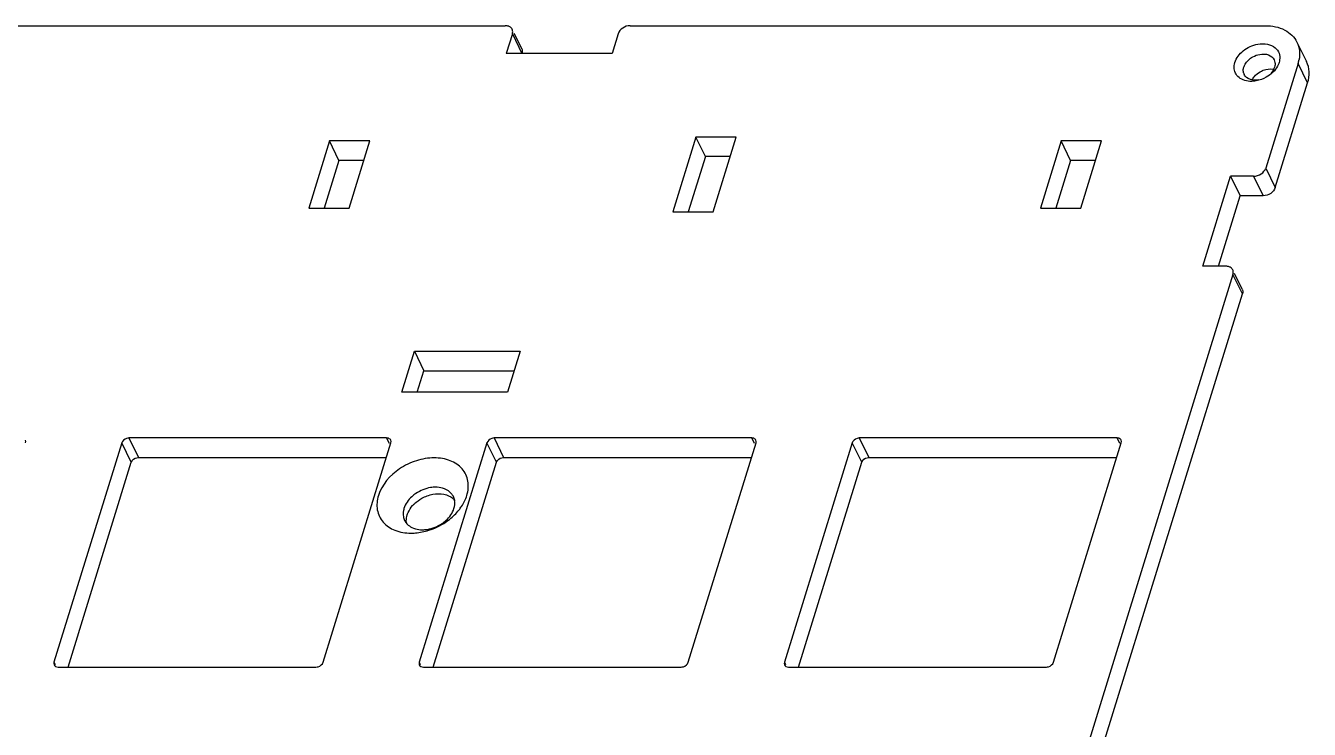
# Model space of a CAD drawing. Header units: millimetres. Extents: x 491 to 1718, y -1006 to -146.
# Drawn here: x 1485.4 to 1546.9, y -340.4 to -306.7 of the extents above; entities that cross this region are included whole.
import ezdxf

# ---------------------------------------------------------------- set-up
doc = ezdxf.new("R2010")
doc.units = ezdxf.units.MM
doc.layers.get('0').update_dxf_attribs({"lineweight": 30})

msp = doc.modelspace()

# ---------------------------------------------------------------- linework, layer by layer
at = {"color": 7, "linetype": 'Continuous'}
for p, q in [((1153.681, -306.677), (1508.336, -306.677)), ((1514.323, -306.677), (1544.764, -306.677)), ((1508.676, -307.069), (1508.385, -308.008)), ((1508.676, -307.069), (1509.133, -308.001)), ((1508.753, -307.03), (1509.122, -307.781)), ((1513.742, -307.069), (1513.451, -308.008)), ((1546.272, -307.465), (1546.73, -308.398)), ((1513.451, -308.008), (1508.385, -308.008)), ((1546.326, -308.479), (1544.776, -313.493)), ((1546.783, -309.411), (1546.326, -308.479)), ((1545.234, -314.426), (1546.783, -309.411)), ((1499.907, -312.195), (1498.915, -315.407)), ((1501.841, -312.195), (1499.907, -312.195)), ((1500.365, -313.128), (1499.907, -312.195)), ((1500.849, -315.407), (1501.841, -312.195)), ((1517.464, -312.012), (1516.358, -315.591)), ((1519.398, -312.012), (1517.464, -312.012)), ((1517.922, -312.944), (1517.464, -312.012)), ((1518.292, -315.591), (1519.398, -312.012)), ((1534.968, -312.195), (1533.975, -315.407)), ((1536.902, -312.195), (1534.968, -312.195)), ((1535.425, -313.128), (1534.968, -312.195)), ((1535.91, -315.407), (1536.902, -312.195)), ((1517.922, -312.944), (1517.104, -315.591)), ((1519.11, -312.944), (1517.922, -312.944)), ((1500.365, -313.128), (1499.66, -315.407)), ((1501.553, -313.128), (1500.365, -313.128)), ((1535.425, -313.128), (1534.721, -315.407)), ((1536.614, -313.128), (1535.425, -313.128)), ((1544.776, -313.493), (1545.234, -314.426)), ((1541.758, -318.192), (1543.089, -313.885)), ((1544.195, -313.885), (1543.089, -313.885)), ((1543.089, -313.885), (1543.547, -314.817)), ((1544.195, -313.885), (1544.652, -314.817)), ((1542.504, -318.192), (1543.547, -314.817)), ((1544.652, -314.817), (1543.547, -314.817)), ((1498.915, -315.407), (1500.849, -315.407)), ((1533.975, -315.407), (1535.91, -315.407)), ((1516.358, -315.591), (1518.292, -315.591)), ((1543.203, -318.584), (1518.779, -397.621)), ((1542.864, -318.192), (1541.758, -318.192)), ((1543.661, -319.516), (1543.203, -318.584)), ((1543.649, -319.296), (1543.281, -318.546)), ((1519.236, -398.554), (1543.661, -319.516)), ((1503.374, -324.223), (1503.98, -322.265)), ((1503.98, -322.265), (1509.045, -322.265)), ((1503.98, -322.265), (1504.437, -323.198)), ((1509.045, -322.265), (1508.44, -324.223)), ((1504.12, -324.223), (1504.437, -323.198)), ((1504.437, -323.198), (1508.757, -323.198)), ((1508.44, -324.223), (1503.374, -324.223)), ((1502.651, -326.415), (1490.3, -326.415)), ((1490.3, -326.415), (1490.757, -327.348)), ((1502.781, -326.681), (1502.651, -326.415)), ((1520.151, -326.415), (1507.8, -326.415)), ((1507.8, -326.415), (1508.257, -327.348)), ((1520.281, -326.681), (1520.151, -326.415)), ((1537.651, -326.415), (1525.3, -326.415)), ((1525.3, -326.415), (1525.757, -327.348)), ((1537.782, -326.681), (1537.651, -326.415)), ((1489.956, -326.647), (1486.71, -337.151)), ((1490.414, -327.579), (1489.956, -326.647)), ((1499.605, -337.151), (1502.851, -326.647)), ((1507.457, -326.647), (1504.211, -337.151)), ((1507.914, -327.579), (1507.457, -326.647)), ((1517.105, -337.151), (1520.351, -326.647)), ((1524.957, -326.647), (1521.711, -337.151)), ((1525.414, -327.579), (1524.957, -326.647)), ((1534.606, -337.151), (1537.852, -326.647)), ((1487.385, -337.382), (1490.414, -327.579)), ((1490.757, -327.348), (1502.635, -327.348)), ((1504.885, -337.382), (1507.914, -327.579)), ((1508.257, -327.348), (1520.135, -327.348)), ((1522.385, -337.382), (1525.414, -327.579)), ((1525.757, -327.348), (1537.635, -327.348)), ((1486.71, -337.151), (1486.763, -337.258)), ((1486.911, -337.382), (1499.262, -337.382)), ((1504.211, -337.151), (1504.263, -337.258)), ((1504.411, -337.382), (1516.762, -337.382)), ((1521.711, -337.151), (1521.763, -337.258)), ((1521.911, -337.382), (1534.262, -337.382))]:
    msp.add_line(p, q, dxfattribs=at)
for centre, radius, start, end in [((1544.718, -307.981), 1.684, 342.79535, 348.20633), ((1544.117, -308.828), 0.418, 194.35605, 206.14092), ((1503.706, -327.806), 3.178, 287.68324, 303.91527)]:
    msp.add_arc(centre, radius, start, end, dxfattribs=at)
for points, knots in [([(1508.55, -306.729), (1508.535, -306.721), (1508.468, -306.689), (1508.393, -306.677), (1508.336, -306.677)], [0, 0, 0, 0, 0.236205, 1, 1, 1, 1]), ([(1508.676, -307.069), (1508.682, -307.05), (1508.698, -306.977), (1508.688, -306.897), (1508.664, -306.848)], [0, 0, 0, 0, 0.265136, 1, 1, 1, 1]), ([(1514.323, -306.677), (1514.197, -306.677), (1513.952, -306.757), (1513.776, -306.956), (1513.742, -307.069)], [0, 0, 0, 0, 0.516988, 1, 1, 1, 1]), ([(1544.764, -306.677), (1545.081, -306.677), (1545.687, -306.784), (1546.152, -307.22), (1546.272, -307.465)], [0, 0, 0, 0, 0.536342, 1, 1, 1, 1]), ([(1544.389, -307.564), (1544.543, -307.536), (1544.844, -307.528), (1545.127, -307.649), (1545.231, -307.738)], [0, 0, 0, 0, 0.534997, 1, 1, 1, 1]), ([(1546.272, -307.465), (1546.335, -307.593), (1546.416, -307.881), (1546.396, -308.178), (1546.366, -308.325)], [0, 0, 0, 0, 0.486614, 1, 1, 1, 1]), ([(1509.122, -307.781), (1509.146, -307.83), (1509.155, -307.909), (1509.139, -307.982), (1509.133, -308.001)], [0, 0, 0, 0, 0.734864, 1, 1, 1, 1]), ([(1543.294, -308.443), (1543.362, -308.222), (1543.682, -307.817), (1544.14, -307.61), (1544.389, -307.564)], [0, 0, 0, 0, 0.476961, 1, 1, 1, 1]), ([(1544.485, -308.049), (1544.624, -308.024), (1544.898, -308.024), (1545.126, -308.202), (1545.178, -308.308)], [0, 0, 0, 0, 0.546134, 1, 1, 1, 1]), ([(1545.231, -307.738), (1545.31, -307.806), (1545.44, -307.987), (1545.456, -308.208), (1545.441, -308.315)], [0, 0, 0, 0, 0.493201, 1, 1, 1, 1]), ([(1543.846, -309.321), (1543.743, -309.3), (1543.551, -309.228), (1543.333, -309.019), (1543.239, -308.735), (1543.264, -308.538), (1543.294, -308.443)], [0, 0, 0, 0, 0.26673, 0.508909, 0.746122, 1, 1, 1, 1]), ([(1543.712, -308.932), (1543.695, -308.867), (1543.694, -308.772), (1543.716, -308.683), (1543.723, -308.66)], [0, 0, 0, 0, 0.737903, 1, 1, 1, 1]), ([(1543.723, -308.66), (1543.738, -308.612), (1543.829, -308.41), (1544.004, -308.253), (1544.152, -308.17)], [0, 0, 0, 0, 0.230397, 1, 1, 1, 1]), ([(1544.503, -308.885), (1544.553, -308.857), (1544.751, -308.765), (1544.98, -308.732), (1545.139, -308.759)], [0, 0, 0, 0, 0.262448, 1, 1, 1, 1]), ([(1545.197, -308.66), (1545.189, -308.684), (1545.152, -308.782), (1545.092, -308.871), (1545.04, -308.932)], [0, 0, 0, 0, 0.236531, 1, 1, 1, 1]), ([(1545.412, -308.443), (1545.402, -308.477), (1545.348, -308.618), (1545.263, -308.746), (1545.187, -308.833)], [0, 0, 0, 0, 0.23653, 1, 1, 1, 1]), ([(1546.783, -309.411), (1546.836, -309.241), (1546.889, -308.892), (1546.803, -308.547), (1546.73, -308.398)], [0, 0, 0, 0, 0.517414, 1, 1, 1, 1]), ([(1544.317, -309.321), (1544.277, -309.328), (1544.121, -309.35), (1543.96, -309.344), (1543.846, -309.321)], [0, 0, 0, 0, 0.261057, 1, 1, 1, 1]), ([(1544.435, -309.271), (1544.379, -309.281), (1544.179, -309.302), (1543.96, -309.245), (1543.849, -309.15)], [0, 0, 0, 0, 0.278584, 1, 1, 1, 1]), ([(1545.187, -308.833), (1545.16, -308.864), (1545.044, -308.985), (1544.906, -309.085), (1544.796, -309.147)], [0, 0, 0, 0, 0.24409, 1, 1, 1, 1]), ([(1544.195, -313.885), (1544.321, -313.885), (1544.566, -313.805), (1544.741, -313.606), (1544.776, -313.493)], [0, 0, 0, 0, 0.516988, 1, 1, 1, 1]), ([(1545.234, -314.426), (1545.199, -314.538), (1545.024, -314.737), (1544.778, -314.817), (1544.652, -314.817)], [0, 0, 0, 0, 0.483012, 1, 1, 1, 1]), ([(1543.078, -318.245), (1543.062, -318.236), (1542.995, -318.204), (1542.92, -318.192), (1542.864, -318.192)], [0, 0, 0, 0, 0.236205, 1, 1, 1, 1]), ([(1543.203, -318.584), (1543.209, -318.565), (1543.225, -318.493), (1543.215, -318.413), (1543.191, -318.364)], [0, 0, 0, 0, 0.265136, 1, 1, 1, 1]), ([(1543.649, -319.296), (1543.673, -319.345), (1543.683, -319.425), (1543.666, -319.498), (1543.661, -319.516)], [0, 0, 0, 0, 0.734864, 1, 1, 1, 1]), ([(1490.3, -326.415), (1490.263, -326.415), (1490.122, -326.439), (1489.988, -326.546), (1489.956, -326.647)], [0, 0, 0, 0, 0.259073, 1, 1, 1, 1]), ([(1502.844, -326.517), (1502.837, -326.501), (1502.792, -326.439), (1502.709, -326.415), (1502.651, -326.415)], [0, 0, 0, 0, 0.230739, 1, 1, 1, 1]), ([(1507.8, -326.415), (1507.763, -326.415), (1507.622, -326.439), (1507.488, -326.546), (1507.457, -326.647)], [0, 0, 0, 0, 0.259073, 1, 1, 1, 1]), ([(1520.345, -326.517), (1520.337, -326.501), (1520.292, -326.439), (1520.209, -326.415), (1520.151, -326.415)], [0, 0, 0, 0, 0.230739, 1, 1, 1, 1]), ([(1525.3, -326.415), (1525.263, -326.415), (1525.123, -326.439), (1524.988, -326.546), (1524.957, -326.647)], [0, 0, 0, 0, 0.259073, 1, 1, 1, 1]), ([(1537.845, -326.517), (1537.837, -326.501), (1537.792, -326.439), (1537.709, -326.415), (1537.651, -326.415)], [0, 0, 0, 0, 0.230739, 1, 1, 1, 1]), ([(1490.414, -327.579), (1490.424, -327.547), (1490.496, -327.421), (1490.648, -327.348), (1490.757, -327.348)], [0, 0, 0, 0, 0.234683, 1, 1, 1, 1]), ([(1506.493, -329.169), (1506.561, -328.949), (1506.61, -328.484), (1506.304, -327.842), (1505.687, -327.443), (1504.902, -327.322), (1504.053, -327.47), (1503.031, -327.959), (1502.416, -328.65), (1502.256, -329.169)], [0, 0, 0, 0, 0.111566, 0.216047, 0.327087, 0.453023, 0.592443, 0.737249, 1, 1, 1, 1]), ([(1507.914, -327.579), (1507.924, -327.547), (1507.996, -327.421), (1508.148, -327.348), (1508.257, -327.348)], [0, 0, 0, 0, 0.234683, 1, 1, 1, 1]), ([(1525.414, -327.579), (1525.424, -327.547), (1525.496, -327.421), (1525.648, -327.348), (1525.757, -327.348)], [0, 0, 0, 0, 0.234683, 1, 1, 1, 1]), ([(1504.055, -329.07), (1503.986, -329.117), (1503.742, -329.307), (1503.549, -329.574), (1503.482, -329.79)], [0, 0, 0, 0, 0.268717, 1, 1, 1, 1]), ([(1504.994, -328.772), (1504.914, -328.772), (1504.584, -328.8), (1504.264, -328.93), (1504.055, -329.07)], [0, 0, 0, 0, 0.241653, 1, 1, 1, 1]), ([(1504.868, -329.109), (1505.041, -329.077), (1505.38, -329.066), (1505.699, -329.2), (1505.817, -329.299)], [0, 0, 0, 0, 0.534715, 1, 1, 1, 1]), ([(1505.429, -328.85), (1505.396, -328.837), (1505.255, -328.79), (1505.106, -328.772), (1504.994, -328.772)], [0, 0, 0, 0, 0.239429, 1, 1, 1, 1]), ([(1505.847, -329.218), (1505.827, -329.177), (1505.727, -329.016), (1505.561, -328.902), (1505.429, -328.85)], [0, 0, 0, 0, 0.241494, 1, 1, 1, 1]), ([(1502.256, -329.169), (1502.188, -329.389), (1502.139, -329.854), (1502.445, -330.496), (1503.061, -330.895), (1503.558, -330.97), (1503.818, -330.97)], [0, 0, 0, 0, 0.246271, 0.476902, 0.72201, 1, 1, 1, 1]), ([(1503.635, -330.101), (1503.647, -330.062), (1503.709, -329.9), (1503.808, -329.752), (1503.895, -329.653)], [0, 0, 0, 0, 0.236348, 1, 1, 1, 1]), ([(1503.895, -329.653), (1503.926, -329.619), (1504.057, -329.484), (1504.211, -329.372), (1504.335, -329.303)], [0, 0, 0, 0, 0.244275, 1, 1, 1, 1]), ([(1505.877, -329.79), (1505.887, -329.758), (1505.919, -329.631), (1505.923, -329.496), (1505.906, -329.401)], [0, 0, 0, 0, 0.260925, 1, 1, 1, 1]), ([(1506.119, -329.858), (1506.161, -329.805), (1506.316, -329.593), (1506.436, -329.354), (1506.493, -329.169)], [0, 0, 0, 0, 0.262296, 1, 1, 1, 1]), ([(1503.482, -329.79), (1503.472, -329.823), (1503.44, -329.95), (1503.436, -330.085), (1503.453, -330.18)], [0, 0, 0, 0, 0.260925, 1, 1, 1, 1]), ([(1505.304, -330.51), (1505.373, -330.464), (1505.617, -330.274), (1505.81, -330.007), (1505.877, -329.79)], [0, 0, 0, 0, 0.268717, 1, 1, 1, 1]), ([(1505.479, -330.443), (1505.54, -330.401), (1505.774, -330.231), (1505.985, -330.027), (1506.119, -329.858)], [0, 0, 0, 0, 0.256296, 1, 1, 1, 1]), ([(1503.618, -330.519), (1503.638, -330.542), (1503.729, -330.631), (1503.841, -330.696), (1503.931, -330.731)], [0, 0, 0, 0, 0.241188, 1, 1, 1, 1]), ([(1503.818, -330.97), (1503.888, -330.97), (1504.177, -330.958), (1504.463, -330.899), (1504.671, -330.833)], [0, 0, 0, 0, 0.243084, 1, 1, 1, 1]), ([(1503.931, -330.731), (1503.963, -330.744), (1504.104, -330.791), (1504.253, -330.809), (1504.365, -330.809)], [0, 0, 0, 0, 0.239429, 1, 1, 1, 1]), ([(1504.365, -330.809), (1504.445, -330.809), (1504.776, -330.78), (1505.096, -330.651), (1505.304, -330.51)], [0, 0, 0, 0, 0.241653, 1, 1, 1, 1]), ([(1499.262, -337.382), (1499.299, -337.382), (1499.439, -337.359), (1499.574, -337.252), (1499.605, -337.151)], [0, 0, 0, 0, 0.259073, 1, 1, 1, 1]), ([(1516.762, -337.382), (1516.799, -337.382), (1516.94, -337.359), (1517.074, -337.252), (1517.105, -337.151)], [0, 0, 0, 0, 0.259073, 1, 1, 1, 1]), ([(1534.262, -337.382), (1534.299, -337.382), (1534.44, -337.359), (1534.574, -337.252), (1534.606, -337.151)], [0, 0, 0, 0, 0.259073, 1, 1, 1, 1])]:
    msp.add_open_spline(points, degree=3, knots=knots, dxfattribs=at)
for points in [[(1508.664, -306.848), (1508.64, -306.799), (1508.598, -306.757), (1508.55, -306.729)], [(1544.152, -308.17), (1544.255, -308.112), (1544.369, -308.07), (1544.485, -308.049)], [(1545.178, -308.308), (1545.197, -308.346), (1545.21, -308.388), (1545.216, -308.431)], [(1545.216, -308.431), (1545.228, -308.507), (1545.219, -308.587), (1545.197, -308.66)], [(1545.441, -308.315), (1545.435, -308.358), (1545.425, -308.401), (1545.412, -308.443)], [(1543.849, -309.15), (1543.805, -309.112), (1543.767, -309.065), (1543.742, -309.013)], [(1544.117, -309.269), (1544.148, -309.209), (1544.187, -309.153), (1544.231, -309.103)], [(1544.231, -309.103), (1544.307, -309.016), (1544.401, -308.942), (1544.503, -308.885)], [(1544.796, -309.147), (1544.648, -309.23), (1544.484, -309.29), (1544.317, -309.321)], [(1543.191, -318.364), (1543.167, -318.314), (1543.125, -318.272), (1543.078, -318.245)], [(1485.351, -326.647), (1485.364, -326.605), (1485.363, -326.556), (1485.344, -326.517)], [(1502.851, -326.647), (1502.864, -326.605), (1502.864, -326.556), (1502.844, -326.517)], [(1520.351, -326.647), (1520.364, -326.605), (1520.364, -326.556), (1520.345, -326.517)], [(1537.852, -326.647), (1537.864, -326.605), (1537.864, -326.556), (1537.845, -326.517)], [(1504.335, -329.303), (1504.5, -329.211), (1504.682, -329.144), (1504.868, -329.109)], [(1505.817, -329.299), (1505.854, -329.33), (1505.889, -329.364), (1505.919, -329.402)], [(1505.906, -329.401), (1505.895, -329.338), (1505.875, -329.275), (1505.847, -329.218)], [(1503.453, -330.18), (1503.464, -330.243), (1503.484, -330.306), (1503.513, -330.363)], [(1503.594, -330.374), (1503.593, -330.282), (1503.608, -330.189), (1503.635, -330.101)], [(1503.513, -330.363), (1503.54, -330.419), (1503.576, -330.472), (1503.618, -330.519)], [(1503.611, -330.52), (1503.601, -330.472), (1503.595, -330.423), (1503.594, -330.374)], [(1486.71, -337.151), (1486.698, -337.192), (1486.698, -337.242), (1486.717, -337.281)], [(1486.717, -337.281), (1486.731, -337.31), (1486.756, -337.335), (1486.784, -337.351)], [(1486.784, -337.351), (1486.822, -337.373), (1486.867, -337.382), (1486.911, -337.382)], [(1504.211, -337.151), (1504.198, -337.192), (1504.198, -337.242), (1504.217, -337.281)], [(1504.217, -337.281), (1504.232, -337.31), (1504.256, -337.335), (1504.284, -337.351)], [(1504.284, -337.351), (1504.322, -337.373), (1504.367, -337.382), (1504.411, -337.382)], [(1521.711, -337.151), (1521.698, -337.192), (1521.698, -337.242), (1521.718, -337.281)], [(1521.718, -337.281), (1521.732, -337.31), (1521.757, -337.335), (1521.784, -337.351)], [(1521.784, -337.351), (1521.822, -337.373), (1521.868, -337.382), (1521.911, -337.382)]]:
    msp.add_open_spline(points, degree=3, dxfattribs=at)

doc.saveas('drawing.dxf')
